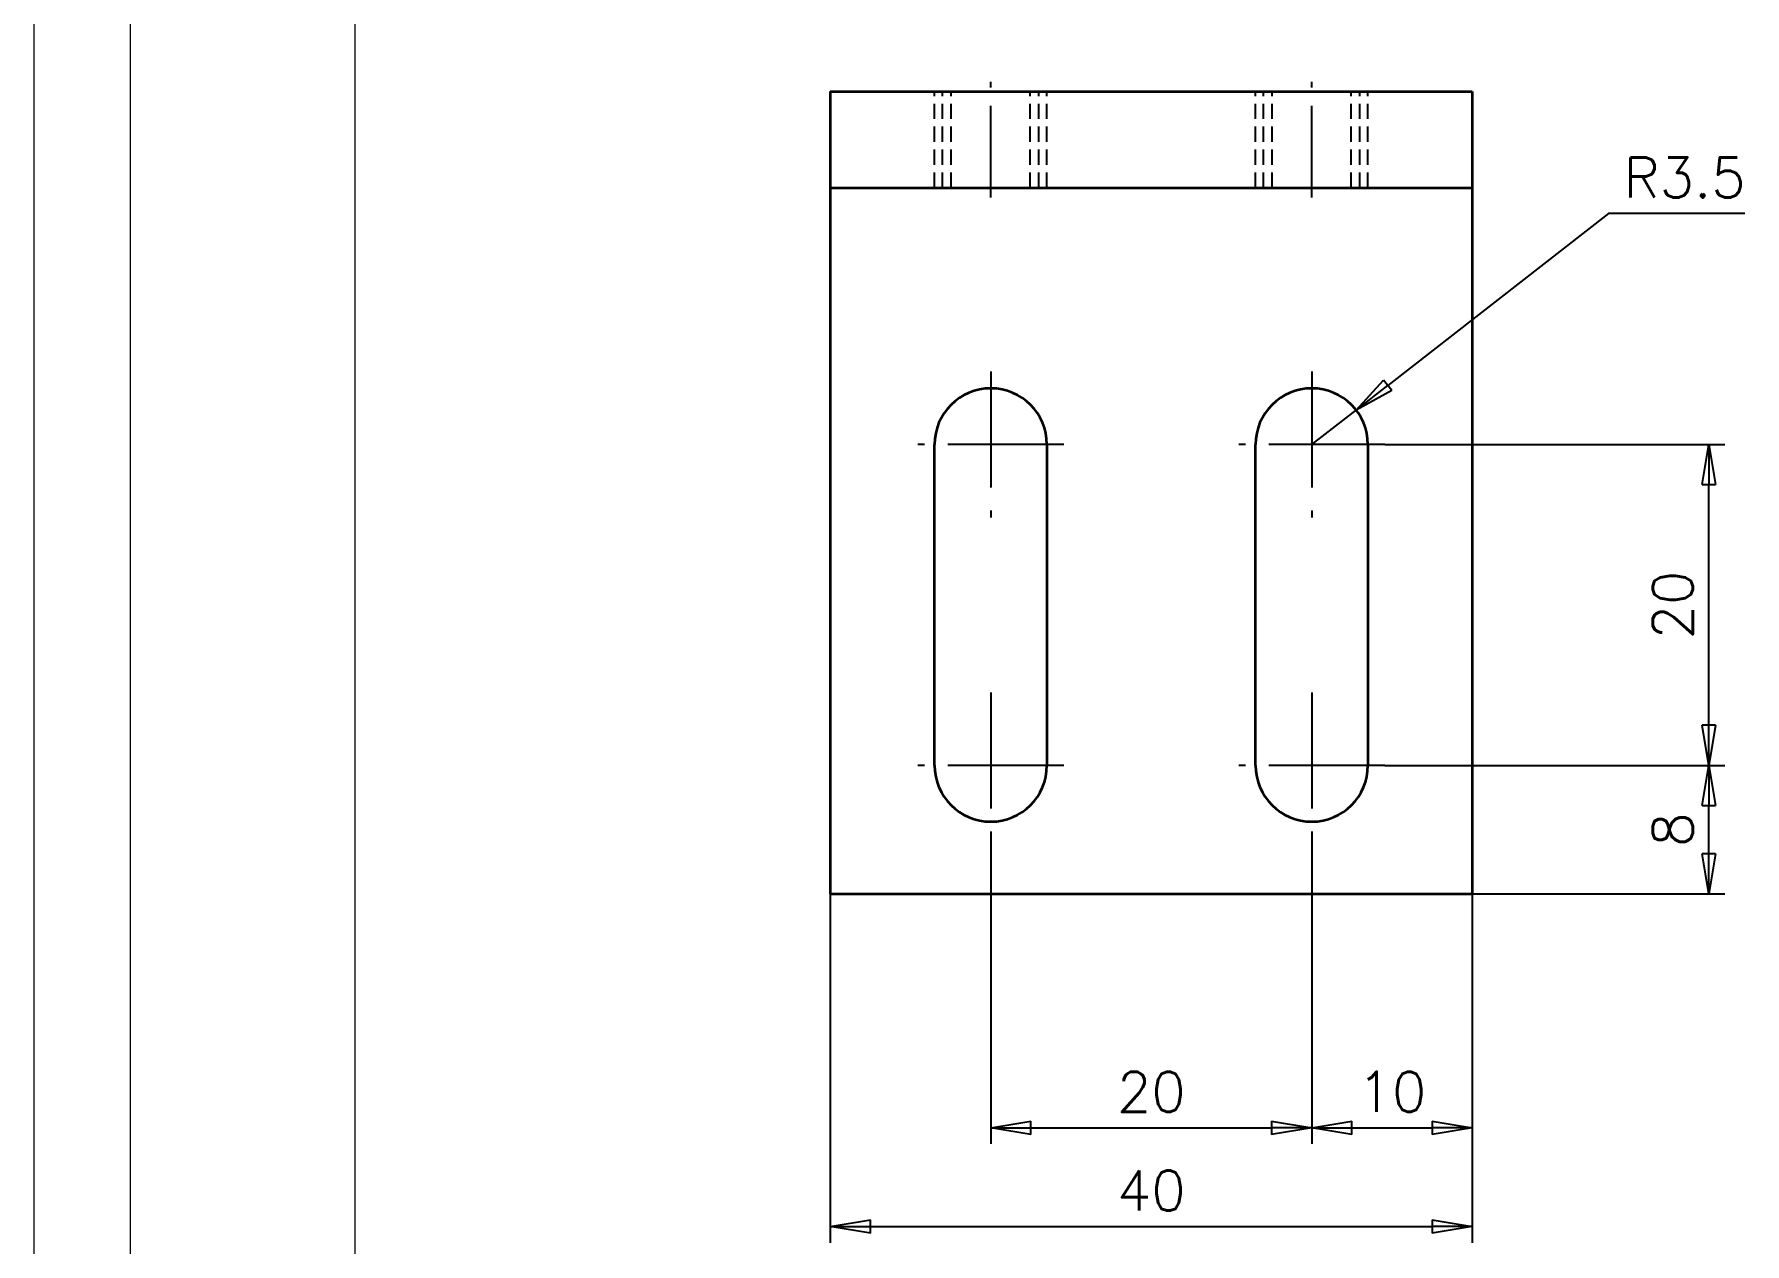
# Model space of a CAD drawing. Header units: millimetres. Extents: x 29078 to 32945, y -44812 to -43100.
# Drawn here: x 32483.2 to 32589.8, y -44737.3 to -44661.9 of the extents above; entities that cross this region are included whole.
import ezdxf

# ---------------------------------------------------------------- set-up
doc = ezdxf.new("R2010")
doc.units = ezdxf.units.MM
doc.linetypes.add('DASHDOT', pattern=[50.8, 31.75, -6.35, 6.35, -6.35])
doc.linetypes.add('DASHED', pattern=[9.525, 6.35, -3.175])
doc.layers.get('0').update_dxf_attribs({"lineweight": 13})
for name, color, linetype, lineweight in [('TK', 7, 'Continuous', 13), ('中心线层', 2, 'DASHDOT', 25), ('标注线', 3, 'Continuous', 25), ('虚线层', 1, 'DASHED', 25)]:
    doc.layers.add(name, color=color, linetype=linetype, lineweight=lineweight)
doc.layers.add('不可打印', color=7, linetype='Continuous', lineweight=13, plot=False)
doc.styles.add('HZ', font='txt.shx', dxfattribs={"bigfont": 'hztxt2.shx'})
doc.dimstyles.new('YHTEC-1.0', dxfattribs={"dimtxt": 2.5, "dimasz": 2.5, "dimexe": 1, "dimexo": 0, "dimgap": 1, "dimtad": 1, "dimdsep": 46, "dimtxsty": 'HZ', "dimblk": 'CLOSED', "dimcen": 0, "dimclrd": 3, "dimclre": 3, "dimclrt": 4, "dimadec": 3, "dimazin": 2, "dimtfac": 1, "dimtmove": 0, "dimatfit": 3, "dimldrblk": 'CLOSED', "dimfxl": 0, "dimlwd": -1, "dimlwe": -1, "dimarcsym": 0})
doc.dimstyles.new('YHTEC-1.0$4', dxfattribs={"dimtxt": 2.5, "dimasz": 2.5, "dimexe": 1, "dimexo": 0, "dimgap": 1, "dimtad": 1, "dimtih": 1, "dimtoh": 1, "dimdsep": 46, "dimtxsty": 'HZ', "dimblk": 'CLOSED', "dimcen": 0, "dimclrd": 3, "dimclre": 3, "dimclrt": 4, "dimadec": 3, "dimazin": 2, "dimtfac": 1, "dimtmove": 0, "dimatfit": 3, "dimldrblk": 'CLOSED', "dimfxl": 0, "dimlwd": -1, "dimlwe": -1, "dimarcsym": 0})

# ---------------------------------------------------------------- blocks, each defined once
blk = doc.blocks.new('A$C75164159')
at = {"layer": 'TK', "ltscale": 2}
for p, q in [((-204, 6), (-204, 291)), ((-190, 10), (-190, 287))]:
    blk.add_line(p, q, dxfattribs=at)
at = {"layer": '不可打印', "color": 1, "linetype": 'Continuous', "ltscale": 2}
blk.add_line((-210, 0), (-210, 297), dxfattribs=at)
blk = doc.blocks.new('_Closed')
at = {"color": 0, "linetype": 'ByBlock', "lineweight": -2}
for p, q in [((-1, 0.167), (0, 0)), ((-1, 0.167), (-1, -0.167)), ((0, 0), (-1, -0.167)), ((0, 0), (-1, 0))]:
    blk.add_line(p, q, dxfattribs=at)
blk = doc.blocks.new('*D44')
at = {"layer": 'Defpoints', "color": 0, "transparency": 16777216}
for p in [(32532.82, -44715.45), (32572.82, -44715.45), (32572.82, -44736.19)]:
    blk.add_point(p, dxfattribs=at)
at = {"layer": '标注线', "color": 3, "transparency": 16777216}
for p, q in [((32532.82, -44715.45), (32532.82, -44737.19)), ((32572.82, -44715.45), (32572.82, -44737.19)), ((32535.32, -44736.19), (32570.32, -44736.19))]:
    blk.add_line(p, q, dxfattribs=at)
at = {"layer": '标注线', "color": 3, "transparency": 16777216, "xscale": 2.5, "yscale": 2.5, "zscale": 2.5, "rotation": 180}
blk.add_blockref('_Closed', (32532.82, -44736.19), dxfattribs=at)
at = {"layer": '标注线', "color": 3, "transparency": 16777216, "xscale": 2.5, "yscale": 2.5, "zscale": 2.5}
blk.add_blockref('_Closed', (32572.82, -44736.19), dxfattribs=at)
at = {"layer": '标注线', "color": 4, "transparency": 16777216, "insert": (32552.82, -44733.94), "char_height": 2.5, "attachment_point": 5, "style": 'HZ'}
blk.add_mtext('40', dxfattribs=at)
blk = doc.blocks.new('*D45')
at = {"layer": 'Defpoints', "color": 0, "transparency": 16777216}
for p in [(32562.82, -44712), (32572.82, -44715.45), (32572.82, -44730.04)]:
    blk.add_point(p, dxfattribs=at)
at = {"layer": '标注线', "color": 3, "transparency": 16777216}
for p, q in [((32562.82, -44712), (32562.82, -44731.04)), ((32572.82, -44715.45), (32572.82, -44731.04)), ((32565.32, -44730.04), (32570.32, -44730.04))]:
    blk.add_line(p, q, dxfattribs=at)
at = {"layer": '标注线', "color": 3, "transparency": 16777216, "xscale": 2.5, "yscale": 2.5, "zscale": 2.5, "rotation": 180}
blk.add_blockref('_Closed', (32562.82, -44730.04), dxfattribs=at)
at = {"layer": '标注线', "color": 3, "transparency": 16777216, "xscale": 2.5, "yscale": 2.5, "zscale": 2.5}
blk.add_blockref('_Closed', (32572.82, -44730.04), dxfattribs=at)
at = {"layer": '标注线', "color": 4, "transparency": 16777216, "insert": (32567.82, -44727.79), "char_height": 2.5, "attachment_point": 5, "style": 'HZ'}
blk.add_mtext('10', dxfattribs=at)
blk = doc.blocks.new('*D46')
at = {"layer": 'Defpoints', "color": 0, "transparency": 16777216}
for p in [(32542.82, -44712), (32562.82, -44712), (32562.82, -44730.04)]:
    blk.add_point(p, dxfattribs=at)
at = {"layer": '标注线', "color": 3, "transparency": 16777216}
for p, q in [((32542.82, -44712), (32542.82, -44731.04)), ((32562.82, -44712), (32562.82, -44731.04)), ((32545.32, -44730.04), (32560.32, -44730.04))]:
    blk.add_line(p, q, dxfattribs=at)
at = {"layer": '标注线', "color": 3, "transparency": 16777216, "xscale": 2.5, "yscale": 2.5, "zscale": 2.5, "rotation": 180}
blk.add_blockref('_Closed', (32542.82, -44730.04), dxfattribs=at)
at = {"layer": '标注线', "color": 3, "transparency": 16777216, "xscale": 2.5, "yscale": 2.5, "zscale": 2.5}
blk.add_blockref('_Closed', (32562.82, -44730.04), dxfattribs=at)
at = {"layer": '标注线', "color": 4, "transparency": 16777216, "insert": (32552.82, -44727.79), "char_height": 2.5, "attachment_point": 5, "style": 'HZ'}
blk.add_mtext('20', dxfattribs=at)
blk = doc.blocks.new('*D47')
at = {"layer": 'Defpoints', "color": 0, "transparency": 16777216}
for p in [(32567.37, -44707.45), (32587.56, -44707.45), (32572.82, -44715.45)]:
    blk.add_point(p, dxfattribs=at)
at = {"layer": '标注线', "color": 3, "transparency": 16777216}
for p, q in [((32567.37, -44707.45), (32588.56, -44707.45)), ((32587.56, -44712.95), (32587.56, -44709.95)), ((32572.82, -44715.45), (32588.56, -44715.45))]:
    blk.add_line(p, q, dxfattribs=at)
at = {"layer": '标注线', "color": 3, "transparency": 16777216, "xscale": 2.5, "yscale": 2.5, "zscale": 2.5}
for p, rotation in [((32587.56, -44707.45), 90), ((32587.56, -44715.45), 270)]:
    blk.add_blockref('_Closed', p, dxfattribs=dict(at, rotation=rotation))
at = {"layer": '标注线', "color": 4, "transparency": 16777216, "insert": (32585.31, -44711.45), "char_height": 2.5, "attachment_point": 5, "rotation": 90, "style": 'HZ'}
blk.add_mtext('8', dxfattribs=at)
blk = doc.blocks.new('*D48')
at = {"layer": 'Defpoints', "color": 0, "transparency": 16777216}
for p in [(32567.37, -44687.45), (32587.56, -44687.45), (32567.37, -44707.45)]:
    blk.add_point(p, dxfattribs=at)
at = {"layer": '标注线', "color": 3, "transparency": 16777216}
for p, q in [((32567.37, -44687.45), (32588.56, -44687.45)), ((32587.56, -44704.95), (32587.56, -44689.95)), ((32567.37, -44707.45), (32588.56, -44707.45))]:
    blk.add_line(p, q, dxfattribs=at)
at = {"layer": '标注线', "color": 3, "transparency": 16777216, "xscale": 2.5, "yscale": 2.5, "zscale": 2.5}
for p, rotation in [((32587.56, -44687.45), 90), ((32587.56, -44707.45), 270)]:
    blk.add_blockref('_Closed', p, dxfattribs=dict(at, rotation=rotation))
at = {"layer": '标注线', "color": 4, "transparency": 16777216, "insert": (32585.31, -44697.45), "char_height": 2.5, "attachment_point": 5, "rotation": 90, "style": 'HZ'}
blk.add_mtext('20', dxfattribs=at)
blk = doc.blocks.new('*D56')
at = {"layer": 'Defpoints', "color": 0, "transparency": 16777216}
for p in [(32565.58, -44685.3), (32562.82, -44687.45)]:
    blk.add_point(p, dxfattribs=at)
at = {"layer": '标注线', "color": 3, "transparency": 16777216}
for p, q in [((32581.3, -44673.06), (32567.55, -44683.77)), ((32589.8, -44673.06), (32581.3, -44673.06)), ((32562.82, -44687.45), (32565.58, -44685.3))]:
    blk.add_line(p, q, dxfattribs=at)
at = {"layer": '标注线', "color": 3, "transparency": 16777216, "xscale": 2.5, "yscale": 2.5, "zscale": 2.5, "rotation": 217.9034177159595}
blk.add_blockref('_Closed', (32565.58, -44685.3), dxfattribs=at)
at = {"layer": '标注线', "color": 4, "transparency": 16777216, "insert": (32586.05, -44670.81), "char_height": 2.5, "attachment_point": 5, "style": 'HZ'}
blk.add_mtext('R3.5', dxfattribs=at)

msp = doc.modelspace()

# ---------------------------------------------------------------- linework, layer by layer
at = {"color": 7, "lineweight": 35, "ltscale": 0.15}
for p, q in [((32532.818, -44665.451), (32532.818, -44671.451)), ((32572.818, -44665.451), (32572.818, -44671.451))]:
    msp.add_line(p, q, dxfattribs=at)
at = {"color": 7, "lineweight": 35}
for p, q in [((32532.818, -44665.451), (32572.818, -44665.451)), ((32532.818, -44671.451), (32572.818, -44671.451)), ((32532.818, -44673.451), (32532.818, -44715.451)), ((32572.818, -44673.451), (32572.818, -44715.451)), ((32539.318, -44707.451), (32539.318, -44687.451)), ((32546.318, -44687.451), (32546.318, -44707.451)), ((32559.318, -44707.451), (32559.318, -44687.451)), ((32566.318, -44687.451), (32566.318, -44707.451)), ((32532.818, -44715.451), (32572.818, -44715.451))]:
    msp.add_line(p, q, dxfattribs=at)
at = {"color": 7, "lineweight": 35, "ltscale": 0.05}
for p, q in [((32532.818, -44671.451), (32532.818, -44673.451)), ((32572.818, -44671.451), (32572.818, -44673.451))]:
    msp.add_line(p, q, dxfattribs=at)
at = {"color": 7, "lineweight": 35}
for centre, start, end in [((32542.818, -44687.451), 0, 180), ((32562.818, -44687.451), 0, 180), ((32542.818, -44707.451), 180, 0), ((32562.818, -44707.451), 180, 0)]:
    msp.add_arc(centre, 3.5, start, end, dxfattribs=at)
at = {"layer": '中心线层', "linetype": 'DASHDOT', "ltscale": 0.180005}
for p, q in [((32542.818, -44672.051), (32542.818, -44664.851)), ((32562.818, -44672.051), (32562.818, -44664.851))]:
    msp.add_line(p, q, dxfattribs=at)
at = {"layer": '中心线层', "linetype": 'DASHDOT', "ltscale": 0.227502}
for p, q in [((32542.818, -44682.902), (32542.818, -44692.002)), ((32562.818, -44682.902), (32562.818, -44692.002)), ((32542.818, -44702.902), (32542.818, -44712.002)), ((32562.818, -44702.902), (32562.818, -44712.002))]:
    msp.add_line(p, q, dxfattribs=at)
at = {"layer": '中心线层', "linetype": 'DASHDOT', "ltscale": 0.2275}
for p, q in [((32547.368, -44687.451), (32538.268, -44687.451)), ((32567.368, -44687.451), (32558.268, -44687.451)), ((32547.368, -44707.451), (32538.268, -44707.451)), ((32567.368, -44707.451), (32558.268, -44707.451))]:
    msp.add_line(p, q, dxfattribs=at)
at = {"layer": '虚线层', "ltscale": 0.15}
for p, q in [((32539.318, -44671.451), (32539.318, -44665.451)), ((32539.818, -44671.451), (32539.818, -44665.451)), ((32540.36, -44671.451), (32540.36, -44665.451)), ((32545.277, -44671.451), (32545.277, -44665.451)), ((32545.818, -44671.451), (32545.818, -44665.451)), ((32546.318, -44671.451), (32546.318, -44665.451)), ((32559.318, -44671.451), (32559.318, -44665.451)), ((32559.818, -44671.451), (32559.818, -44665.451)), ((32560.36, -44671.451), (32560.36, -44665.451)), ((32565.277, -44671.451), (32565.277, -44665.451)), ((32565.818, -44671.451), (32565.818, -44665.451)), ((32566.318, -44671.451), (32566.318, -44665.451))]:
    msp.add_line(p, q, dxfattribs=at)

# ---------------------------------------------------------------- block references
at = {"layer": 'TK'}
msp.add_blockref('A$C75164159', (32693.22, -44812.306), dxfattribs=at)

# ---------------------------------------------------------------- dimensions: what is measured, and where the dimension line sits
at = {"layer": '标注线'}
dim = msp.add_radius_dim(center=(32562.818, -44687.451), mpoint=(32565.58, -44685.301), dimstyle='YHTEC-1.0$4', dxfattribs=at)
dim.commit()
dim.dimension.update_dxf_attribs({"geometry": '*D56', "text_midpoint": (32586.048, -44673.063), "dimtype": 164})
for base, p1, p2, picture, middle in [((32587.563, -44687.451), (32567.368, -44707.451), (32567.368, -44687.451), '*D48', (32585.313, -44697.451)), ((32587.563, -44707.451), (32572.818, -44715.451), (32567.368, -44707.451), '*D47', (32585.313, -44711.451))]:
    dim = msp.add_linear_dim(base=base, p1=p1, p2=p2, angle=90, dimstyle='YHTEC-1.0', dxfattribs=at)
    dim.commit()
    dim.dimension.update_dxf_attribs({"geometry": picture, "text_midpoint": middle})
for base, p1, p2, picture, middle in [((32562.818, -44730.045), (32542.818, -44712.002), (32562.818, -44712.002), '*D46', (32552.818, -44727.795)), ((32572.818, -44730.045), (32562.818, -44712.002), (32572.818, -44715.451), '*D45', (32567.818, -44727.795)), ((32572.818, -44736.193), (32532.818, -44715.451), (32572.818, -44715.451), '*D44', (32552.818, -44733.943))]:
    dim = msp.add_linear_dim(base=base, p1=p1, p2=p2, dimstyle='YHTEC-1.0', dxfattribs=at)
    dim.commit()
    dim.dimension.update_dxf_attribs({"geometry": picture, "text_midpoint": middle})

doc.saveas('drawing.dxf')
